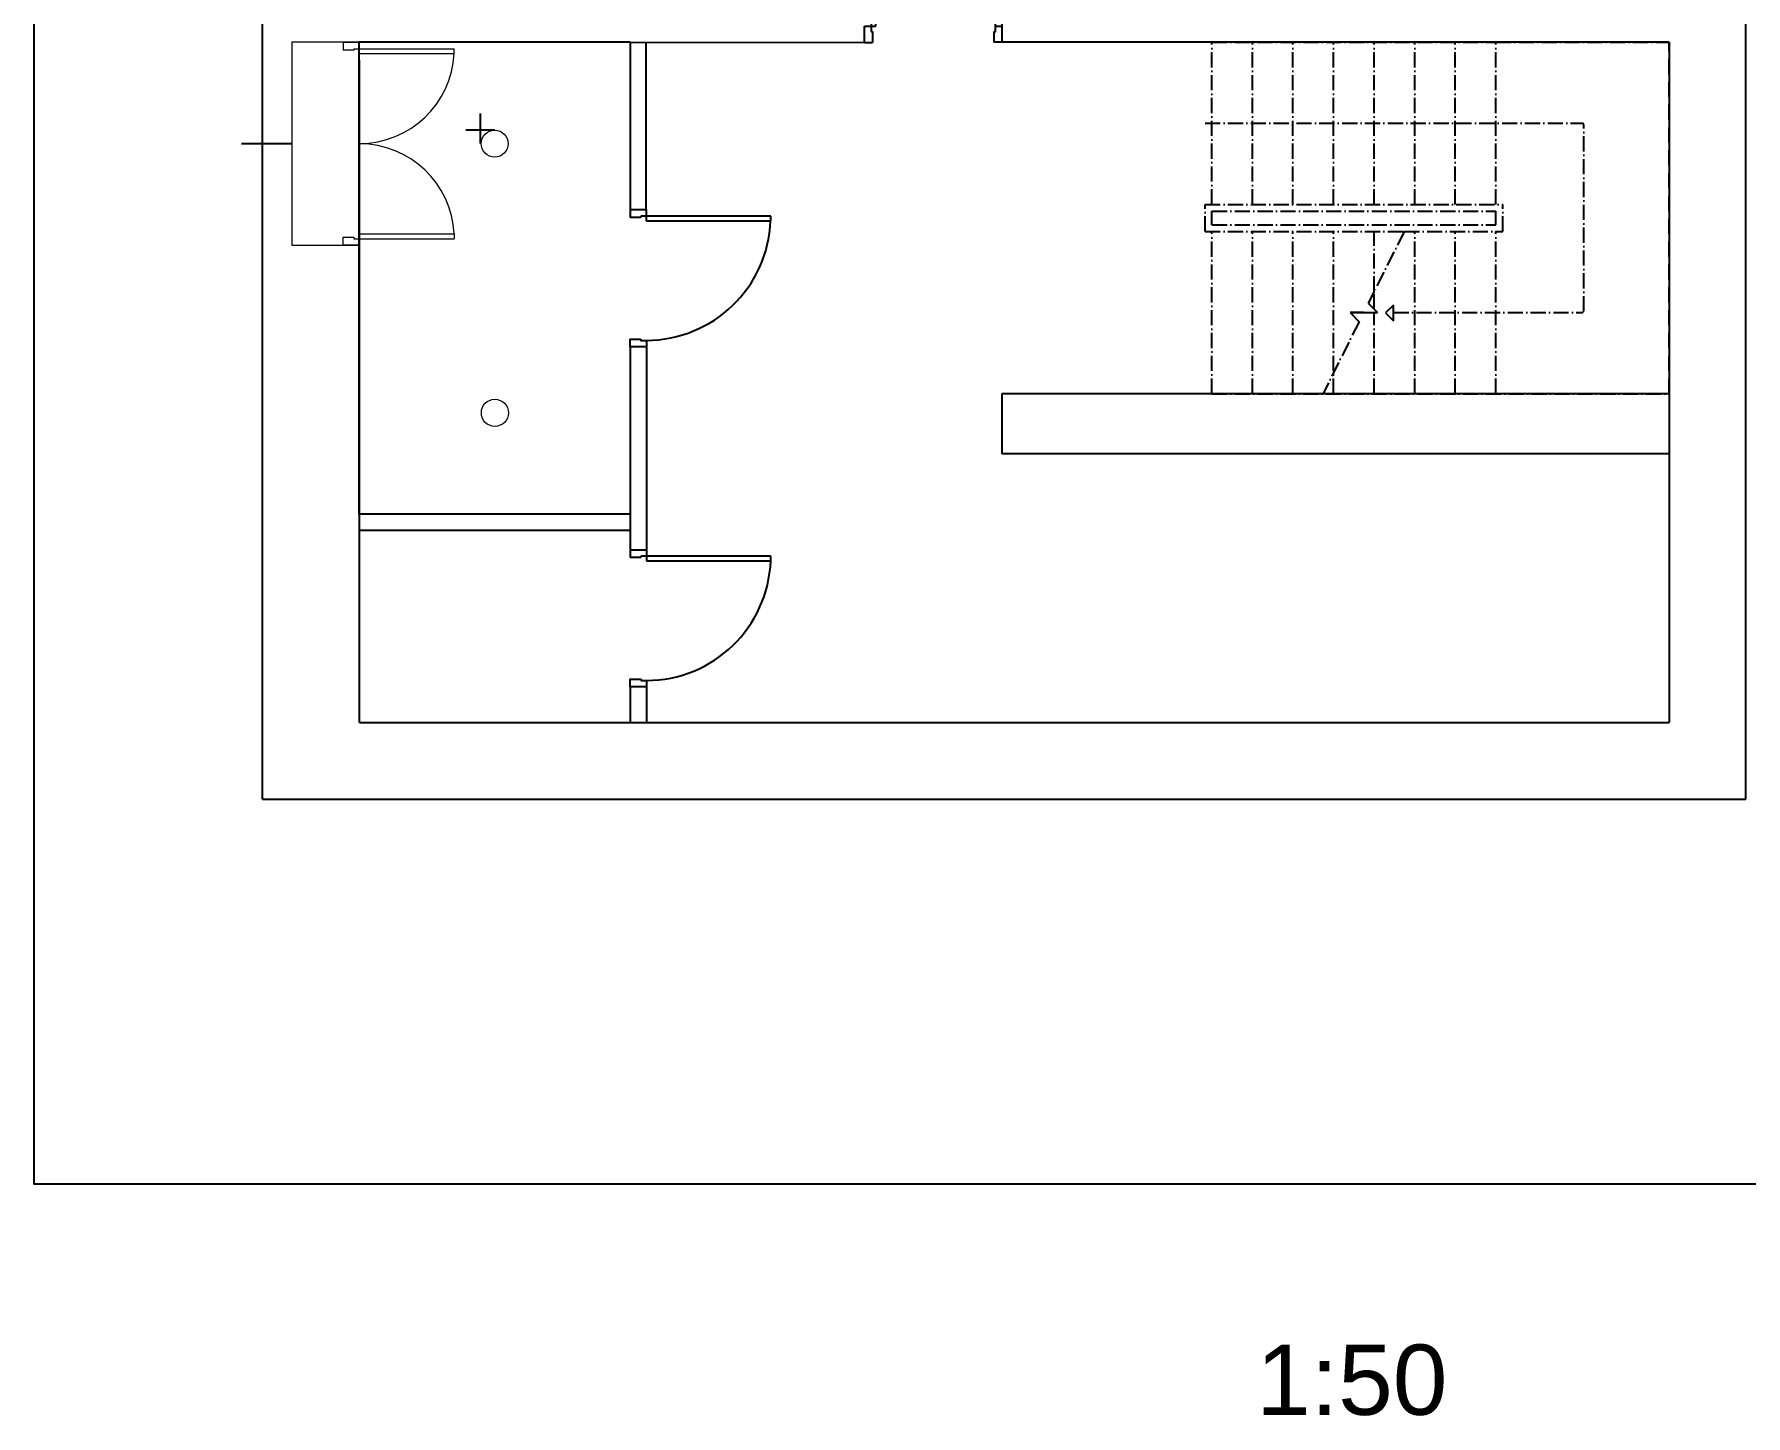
# Model space of a CAD drawing. Header units: millimetres. Extents: x 35844 to 119942, y 7566 to 131569.
# Drawn here: x 98942 to 111594, y 10651 to 20868 of the extents above; entities that cross this region are included whole.
import ezdxf

# ---------------------------------------------------------------- set-up
doc = ezdxf.new("R2010")
doc.units = ezdxf.units.MM
doc.linetypes.add('LTYPE_6', pattern=[168.75, 112.5, -28.125, 0, -28.125])
doc.layers.add('16. SUP. ÚTIL', color=11, linetype='Continuous', lineweight=0, plot=False)
doc.layers.add('2. RITX_Secundarios', color=3, linetype='Continuous', lineweight=9)
doc.layers.add('3. Rgst_Paso', color=4, linetype='Continuous', lineweight=9)
doc.layers.add('LAYER_2', color=1, linetype='Continuous')
doc.layers.add('LAYER_3', color=15, linetype='LTYPE_6')
doc.styles.get("Standard").update_dxf_attribs({"font": 'arial.ttf', "height": 500})

# ---------------------------------------------------------------- blocks, each defined once
blk = doc.blocks.new('A$C6F746D9D')
at = {"linetype": 'ByBlock'}
for p, q in [((0.005, 1.049), (0.125, 1.049)), ((0.005, 1.049), (0.005, 0.991)), ((0.125, 1.049), (0.125, 0.966)), ((0.085, 0.991), (0.005, 0.991)), ((1.045, 1.001), (0.085, 1.001)), ((0.085, 1.001), (0.085, 0.991)), ((0.125, 0.966), (1.045, 0.966)), ((1.045, 0.966), (1.045, 1.001))]:
    blk.add_line(p, q, dxfattribs=at)
blk.add_lwpolyline([(0.086, 0.091), (0.086, 0.081), (0.126, 0.081), (0.126, 0.034), (0.006, 0.034), (0.006, 0.091)], close=True, dxfattribs=at)
blk.add_arc((0.124, 1.003), 0.921, 270.1171, 357.7518)
blk = doc.blocks.new('A$C7A17705F')
at = {"color": 0}
for p, q in [((0, 3430), (2600, 3430)), ((600, 2790), (610, 2800)), ((600, 1393), (600, 2790)), ((610, 2800), (1990, 2800)), ((1990, 2800), (2000, 2790)), ((2000, 0), (2000, 2790)), ((1200, 1472), (1200, 2200)), ((1200, 2200), (1400, 2200)), ((1400, 0), (1400, 2200)), ((0, 2150), (1200, 2150)), ((1250, 50), (1250, 2150)), ((1250, 2150), (1350, 2150)), ((1350, 50), (1350, 2150)), ((1400, 2150), (2600, 2150)), ((0, 1850), (1200, 1850)), ((1400, 1850), (2600, 1850)), ((0, 1550), (1200, 1550)), ((1400, 1550), (2600, 1550)), ((1200, 0), (1200, 1472)), ((600, 1172), (600, 1275)), ((0, 1250), (600, 1250)), ((600, 1072), (600, 1172)), ((625, 1250), (757, 1250)), ((757, 1250), (1200, 1250)), ((1400, 1250), (2600, 1250)), ((0, 950), (1200, 950)), ((1400, 950), (2600, 950)), ((0, 650), (1200, 650)), ((1400, 650), (2600, 650)), ((0, 350), (1200, 350)), ((1400, 350), (2600, 350)), ((0, 50), (1200, 50)), ((1250, 50), (1350, 50)), ((1400, 50), (2600, 50)), ((1200, 0), (1400, 0))]:
    blk.add_line(p, q, dxfattribs=at)
for p, q in [((0, 50), (0, 3430)), ((2600, 2150), (2600, 3430)), ((2600, 50), (2600, 2150)), ((540, 1393), (656, 1393)), ((598, 1335), (540, 1393)), ((656, 1393), (598, 1335)), ((1200, 1472), (757, 1250)), ((669, 1206), (600, 1275)), ((600, 1172), (600, 1072)), ((757, 1250), (669, 1206)), ((533, 1138), (0, 872)), ((600, 1072), (533, 1138))]:
    blk.add_line(p, q)

msp = doc.modelspace()

# ---------------------------------------------------------------- linework, layer by layer
for p, q in [((111594, 15211), (111594, 21398)), ((100629, 15211), (100629, 21265)), ((106095, 21253), (106095, 20809)), ((101345, 17318), (101345, 20809)), ((103346, 20809), (101345, 20809)), ((103346, 20809), (103346, 19514)), ((103346, 20809), (105080, 20807)), ((103466, 19571), (103466, 20809)), ((111027, 20809), (106095, 20809)), ((111027, 20809), (111027, 15778)), ((101346, 15778), (101346, 20676)), ((102240, 20059), (102240, 20281)), ((102346, 20159), (102133, 20159)), ((103347, 18556), (103347, 17318)), ((103467, 18556), (103467, 17318)), ((111027, 18209), (106095, 18209)), ((106095, 18209), (106095, 17764)), ((111027, 17764), (106095, 17764)), ((103347, 17318), (101346, 17318)), ((103347, 17318), (103347, 16998)), ((103467, 17318), (103467, 16973)), ((103347, 17198), (101346, 17198)), ((103348, 16041), (103348, 15778)), ((103468, 16041), (103468, 15778)), ((101346, 15778), (111027, 15778)), ((100629, 15211), (111594, 15211))]:
    msp.add_line(p, q)
at = {"layer": '16. SUP. ÚTIL'}
for centre in [(102346, 20059), (102347, 18068)]:
    msp.add_circle(centre, 100, dxfattribs=at)
at = {"layer": '2. RITX_Secundarios'}
msp.add_lwpolyline([(100845, 20809), (100845, 19309), (101345, 19309), (101345, 20809)], close=True, dxfattribs=at)
at = {"layer": '3. Rgst_Paso', "linetype": 'ByBlock'}
for p, q in [((101225, 20809), (101345, 20809)), ((101225, 20809), (101225, 20751)), ((101305, 20751), (101225, 20751)), ((101305, 20761), (101305, 20751)), ((101345, 20809), (101345, 20761))]:
    msp.add_line(p, q, dxfattribs=at)
at = {"layer": '3. Rgst_Paso'}
for p, q in [((101305, 20761), (101345, 20761)), ((101345, 20761), (102047, 20761)), ((102047, 20726), (102047, 20761)), ((101345, 20726), (102047, 20726)), ((101345, 19391), (102047, 19391)), ((102047, 19391), (102047, 19356)), ((101345, 19356), (102047, 19356))]:
    msp.add_line(p, q, dxfattribs=at)
at = {"layer": '3. Rgst_Paso', "linetype": 'ByBlock'}
msp.add_lwpolyline([(101305, 19366), (101305, 19356), (101345, 19356), (101345, 19309), (101225, 19309), (101225, 19366)], close=True, dxfattribs=at)
at = {"layer": '3. Rgst_Paso'}
for centre, start, end in [((101345, 20761), 270, 357.1441), ((101345, 19356), 2.8558, 90), ((101345, 19356), 270, 270.09)]:
    msp.add_arc(centre, 702, start, end, dxfattribs=at)
at = {"layer": 'LAYER_2'}
msp.add_line((100475, 20059), (100845, 20059), dxfattribs=at)
msp.add_lwpolyline([(98942, 27214), (119942, 27214), (119942, 12364), (98942, 12364)], close=True, dxfattribs=at)

# ---------------------------------------------------------------- block references
at = {"xscale": 999.9999999999999, "yscale": 999.9999999999999, "zscale": 999.9999999999999}
for p, rotation in [((106129, 20802), 90.00001840674378), ((103341, 18522), 1.840674375318914e-05), ((103342, 16007), 1.840674375318914e-05)]:
    msp.add_blockref('A$C6F746D9D', p, dxfattribs=dict(at, rotation=rotation))
at = {"layer": 'LAYER_3', "xscale": -1, "rotation": 270}
msp.add_blockref('A$C7A17705F', (107597, 18209), dxfattribs=at)

# ---------------------------------------------------------------- texts
at = {"layer": 'LAYER_2', "insert": (107975, 11178), "char_height": 520, "attachment_point": 1}
msp.add_mtext_dynamic_manual_height_columns('1:50', width=6843.71, gutter_width=2500, heights=[0], dxfattribs=at)

doc.saveas('drawing.dxf')
